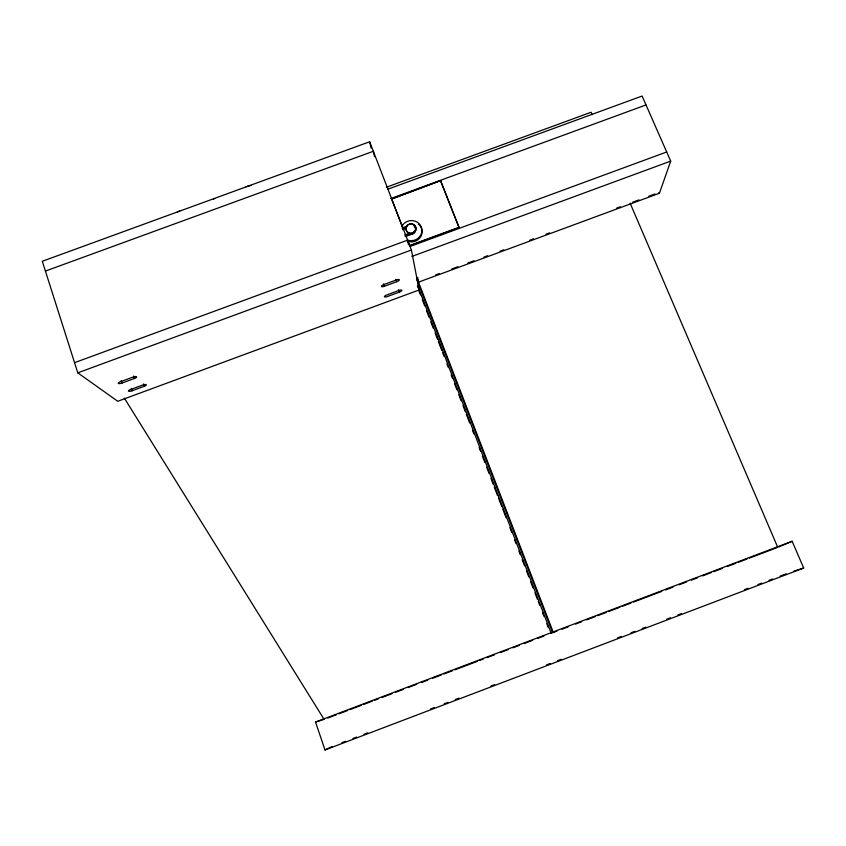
<?xml version="1.0" encoding="UTF-8"?>
<svg xmlns="http://www.w3.org/2000/svg" width="846" height="846" viewBox="0 0 846 846"><rect width="100%" height="100%" fill="white"/><g stroke="black" fill="none" stroke-linecap="round" stroke-linejoin="round"><path stroke-width="1.27" d="M418.22 281.358L418.59 282.13L659.425 193.237L670.709 161.1L642.093 96.032L387.859 189.187M401.765 226.58L403.246 224.338A10.575 10.046 -11 0 1 421.266 227.014A10.575 10.046 -11 0 1 409.527 240.602L407.666 240.074M551.201 633.305L552.036 632.808M554.183 631.994L553.326 632.501L557.017 631.095M325.001 749.968L803.7 568.026L792.152 541.271L315.526 722.05L325.001 749.968L332.013 746.553M778.965 546.854L792.152 541.271M341.805 742.703L345.506 741.297M352.898 738.484L356.6 737.078M363.992 734.265L367.693 732.858M430.551 708.969L434.252 707.563M444.108 703.819L447.809 702.413M455.201 699.6L458.902 698.193M490.944 686.011L494.646 684.615M546.41 664.935L550.112 663.528M557.503 660.715L561.205 659.309M617.517 637.916L621.207 636.509M631.063 632.766L634.754 631.359M642.146 628.546L645.847 627.15M666.775 619.187L670.476 617.781M677.858 614.979L681.559 613.572M744.364 589.704L748.065 588.298M757.91 584.554L761.612 583.148M768.993 580.335L772.694 578.939M780.086 576.126L786.241 573.789M327.836 718.032L336.475 714.754M338.939 713.813L347.579 710.534M350.043 709.604L361.157 705.395M363.621 704.454L372.261 701.175M374.725 700.245L378.426 698.838M382.138 697.432L392.005 693.688M395.706 692.282L403.108 689.479M408.047 687.597L416.687 684.329M421.625 682.458L427.79 680.11M432.729 678.238L441.369 674.96M443.843 674.029L452.473 670.751M454.947 669.81L477.155 661.392M479.629 660.451L483.33 659.045M487.032 657.649L494.434 654.836M500.61 652.499L508.012 649.686M512.951 647.814L519.116 645.477M524.055 643.605L532.694 640.327M537.633 638.455L543.798 636.107M561.956 629.223L568.121 626.886M575.523 624.084L581.688 621.736M586.616 619.875L595.256 616.597M597.72 615.655L606.349 612.388M608.813 611.447L619.917 607.238M622.381 606.307L631.021 603.029M633.485 602.098L661.847 591.333M665.548 589.937L672.951 587.124M679.116 584.787L686.508 581.985M691.446 580.113L697.612 577.776M702.54 575.904L711.179 572.626M713.643 571.685L722.273 568.417M727.211 566.545L735.84 563.267M738.304 562.336L746.944 559.058M749.408 558.127L777.77 547.362L630.111 203.146M77.79 372.843L411.399 250.014L369.649 141.768L42.3 261.277L77.79 372.843L117.753 401.279L419.161 289.966L411.399 250.014M411.896 256.433L670.709 161.1M122.004 383.058L134.525 378.437A3.046 0.888 -17 0 0 136.523 376.745A3.046 0.888 -17 0 0 132.896 377.126L120.312 381.768A3.056 0.878 -16.8 0 0 118.345 383.45A3.056 0.878 -16.8 0 0 122.004 383.058L121.211 380.637M384.433 286.255L396.795 281.697A2.961 0.888 -20.9 0 0 399.354 279.804A2.961 0.888 -20.9 0 0 396.362 279.952L383.947 284.531A2.961 0.888 -20.7 0 0 381.419 286.413A2.961 0.888 -20.7 0 0 384.433 286.255L383.545 283.886M435.584 274.95L439.307 273.575M451.701 268.996L457.908 266.712M467.827 263.053L474.024 260.758M483.944 257.099L487.666 255.725M500.06 251.156L503.782 249.782M529.818 240.169L533.54 238.794M545.945 234.215L549.657 232.851M616.618 208.137L620.34 206.762M632.734 202.183L638.942 199.899M648.861 196.24L655.058 193.946M132.05 390.789L144.232 386.294A2.961 0.835 -17.2 0 0 146.189 384.655A2.961 0.835 -17.2 0 0 142.688 385.046L130.453 389.562A2.972 0.835 -17 0 0 128.518 391.18A2.972 0.835 -17 0 0 132.05 390.789L131.278 388.42M399.375 292.092L387.352 296.534A2.876 0.846 -20.7 0 1 384.422 296.713A2.876 0.846 -20.7 0 1 386.886 294.905L398.963 290.442A2.876 0.846 -20.9 0 1 401.871 290.273A2.876 0.846 -20.9 0 1 399.375 292.092L398.498 289.787M386.262 187.294L591.111 112.243L592.158 114.665M390.693 198.577L646.016 104.946M440.597 180.621L391.55 199.022L440.597 180.621L459.103 227.648L409.612 245.858L407.909 241.269M402.125 227.965L407.074 226.146M402.463 228.864L406.175 227.5M402.601 229.668L406.323 228.293M404.811 234.945L409.771 233.126M405.16 235.844L412.594 233.105A4.431 4.209 -11 0 0 413.62 232.576M405.319 236.626L412.742 233.898A4.431 4.209 -11 0 0 415.619 229.509M74.564 362.68L407.592 240.148L408.459 244.483M409.538 245.509L459.071 227.278M410.225 246.398L666.701 151.984M45.42 271.08L373.319 151.286L374.556 156.658M793.707 571.24L803.7 568.026M315.526 722.05L322.897 719.809M407.127 241.047L409.76 241.787A10.554 10.025 -11 0 0 420.176 225.914M658.78 192.571L659.425 193.237M124.299 398.043L324.134 719.428M440.639 181.012L459.103 227.648M391.465 198.63L401.998 225.945M416.718 277.446L553.369 632.607M416.75 279.381L552.66 632.745M417.564 285.578L551.243 633.411M417.416 285.419L419.161 289.966M418.559 289.966L420.451 294.894M422.344 299.812L424.713 305.977M426.606 310.905L428.964 317.06M430.857 321.988L433.226 328.142M435.119 333.07L437.488 339.225M438.429 341.689L441.739 350.307M442.691 352.771L444.108 356.462M446.942 363.854L448.369 367.545M451.204 374.937L452.621 378.627M454.514 383.555L456.882 389.71M458.775 394.638L461.144 400.793M463.037 405.72L465.395 411.875M466.347 414.339L469.657 422.968M472.491 430.35L473.919 434.051M479.122 447.597L480.539 451.288M482.432 456.216L484.8 462.371M486.693 467.299L489.051 473.453M490.944 478.381L493.313 484.536M494.254 487L497.575 495.619M498.516 498.083L501.826 506.701M502.778 509.165L506.088 517.784M509.874 527.64L511.767 532.568M514.601 539.949L516.028 543.65M518.862 551.032L520.279 554.733M522.172 559.661L524.541 565.815M526.434 570.743L528.803 576.898M530.696 581.826L533.054 587.981M534.947 592.909L537.316 599.063M538.257 601.527L539.685 605.218M542.519 612.61L543.936 616.3M546.78 623.692L548.197 627.383M395.896 279.328L396.795 281.697M143.45 383.925L144.232 386.294M133.731 376.015L134.525 378.437M369.649 141.768L371.119 148.082M417.691 277.435L418.59 282.13M412.594 233.105L412.742 233.898M177.279 212.018A10.712 4.272 -17.3 0 1 179.807 210.94M246.08 186.744A10.628 4.283 -18.7 0 1 251.368 185.443M213.382 199.085A2.654 1.068 -17.9 0 1 214.673 198.62M418.305 224.021A10.554 10.025 -11 0 1 419.616 225.226M411.865 224.074A5.034 4.78 -11 0 1 415.555 230.736A5.034 4.78 -11 0 1 407.783 232.544A5.034 4.78 -11 0 1 408.11 224.941M409.274 224.349A5.034 4.78 -11 0 1 410.553 224.042M414.625 231.117A3.331 3.173 -11 0 1 412.488 233.591M409.21 233.105A3.331 3.173 -11 0 1 408.618 232.513M413.842 232.005A3.426 3.247 -11 0 1 413.186 232.597M415.428 229.816A4.431 4.209 -11 0 1 415.09 230.873M413.906 225.882A4.431 4.209 -11 0 1 414.688 226.675M414.826 227.479A4.431 4.209 -11 0 1 415.365 228.441M408.83 232.893A5.034 4.78 -11 0 0 415.946 227.976A5.034 4.78 -11 0 0 408.047 224.634A5.034 4.78 -11 0 0 408.83 232.893"/></g></svg>
